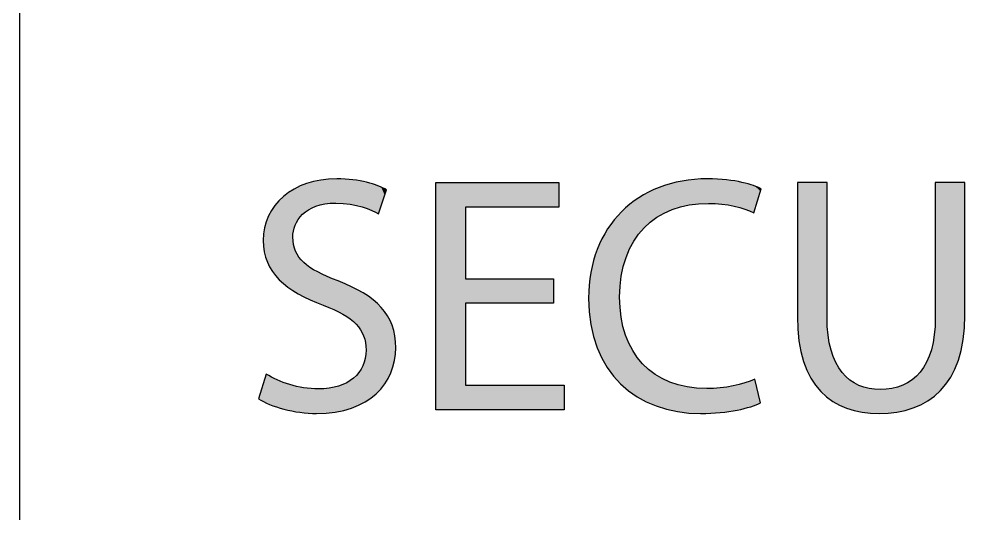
# Model space of a CAD drawing. Extents: x 0 to 360, y -268 to 0.
# Drawn here: x 291.04 to 299.65, y -204.54 to -200.15 of the extents above; entities that cross this region are included whole.
import ezdxf

# ---------------------------------------------------------------- set-up
doc = ezdxf.new("R2010")
doc.units = 0
doc.layers.add('LAYER_1', color=7, linetype='CONTINUOUS')

# ---------------------------------------------------------------- blocks, each defined once
blk = doc.blocks.new('*U225')
at = {"layer": 'LAYER_1', "color": 250}
for points in [[(293.5155, -201.9294), (293.4916, -201.6518), (293.5155, -201.6413)], [(293.5158, -201.9289), (293.5155, -201.6413), (293.5158, -201.6412)], [(293.5216, -201.922), (293.5158, -201.6412), (293.5216, -201.6386)], [(293.5305, -201.9113), (293.5216, -201.6386), (293.5305, -201.6347)], [(293.5549, -201.8823), (293.5305, -201.6347), (293.5549, -201.6239)], [(293.564, -201.8752), (293.5549, -201.6239), (293.564, -201.6199)], [(293.5643, -201.8751), (293.564, -201.6199), (293.5643, -201.6198)], [(293.5902, -201.8551), (293.5643, -201.6198), (293.5902, -201.6084)], [(293.6071, -201.8421), (293.5902, -201.6084), (293.6071, -201.6043)], [(293.62, -201.8359), (293.6071, -201.6043), (293.62, -201.6012)], [(293.6204, -201.8357), (293.62, -201.6012), (293.6204, -201.6011)], [(293.673, -201.8106), (293.6204, -201.6011), (293.673, -201.5884)], [(293.6782, -201.8092), (293.673, -201.5884), (293.6782, -201.5871)], [(293.6893, -201.8064), (293.6782, -201.5871), (293.6893, -201.5844)], [(293.6961, -201.8047), (293.6893, -201.5844), (293.6961, -201.5828)], [(293.7172, -201.7993), (293.6961, -201.5828), (293.7172, -201.5777)], [(293.7381, -201.7939), (293.7172, -201.5777), (293.7381, -201.5761)], [(293.7534, -201.79), (293.7381, -201.5761), (293.7534, -201.5749)], [(293.7908, -201.7872), (293.7534, -201.5749), (293.7908, -201.5721)], [(293.8453, -201.783), (293.7908, -201.5721), (293.8453, -201.568)], [(293.8491, -201.7827), (293.8453, -201.568), (293.8491, -201.5677)], [(293.858, -201.7834), (293.8491, -201.5677), (293.858, -201.567)], [(293.8491, -201.7827), (293.8491, -201.5677), (293.858, -201.7834)], [(293.858, -201.7834), (293.858, -201.567), (293.8697, -201.7842)], [(293.8697, -201.7842), (293.8697, -201.5677), (293.8746, -201.7846)], [(293.8746, -201.7846), (293.8746, -201.568), (293.9127, -201.7874)], [(293.9127, -201.7874), (293.9127, -201.5702), (293.9469, -201.79)], [(293.9469, -201.79), (293.9469, -201.5721), (293.9767, -201.7922)], [(293.9767, -201.7922), (293.9767, -201.5738), (293.9784, -201.7926)], [(293.9784, -201.7926), (293.9784, -201.5739), (293.9894, -201.795)], [(293.9894, -201.795), (293.9894, -201.5746), (293.9899, -201.7952)], [(293.9899, -201.7952), (293.9899, -201.5746), (294.0012, -201.7977)], [(294.0012, -201.7977), (294.0012, -201.5752), (294.0073, -201.799)], [(294.0073, -201.799), (294.0073, -201.5763), (294.0306, -201.8042)], [(294.0306, -201.8042), (294.0306, -201.5805), (294.0551, -201.8097)], [(294.0551, -201.8097), (294.0551, -201.5849), (294.0701, -201.813)], [(294.0701, -201.813), (294.0701, -201.5876), (294.0842, -201.8161)], [(294.0842, -201.8161), (294.0842, -201.5901), (294.09, -201.8182)], [(294.09, -201.8182), (294.09, -201.5911), (294.094, -201.8197)], [(294.094, -201.8197), (294.094, -201.5918), (294.0974, -201.8209)], [(294.0974, -201.8209), (294.0974, -201.5925), (294.1105, -201.8257)], [(294.1105, -201.8257), (294.1105, -201.5948), (294.1113, -201.826)], [(294.1113, -201.826), (294.1113, -201.5949), (294.1133, -201.8268)], [(294.1133, -201.8268), (294.1133, -201.5953), (294.1185, -201.8287)], [(294.1185, -201.8287), (294.1185, -201.5962), (294.1238, -201.8306)], [(294.1238, -201.8306), (294.1238, -201.5972), (294.1692, -201.8472)], [(294.1692, -201.8472), (294.1692, -201.6114), (294.1821, -201.8539)], [(294.1821, -201.8539), (294.1821, -201.6154), (294.2091, -201.8679)], [(294.2091, -201.8679), (294.2091, -201.6238), (294.2245, -201.8759)], [(294.2245, -201.8759), (294.2245, -201.6286), (294.2294, -201.8785)], [(293.3838, -202.4954), (293.3474, -201.7615), (293.3838, -201.7232)], [(293.3876, -202.4987), (293.3838, -201.7232), (293.3876, -201.7205)], [(293.3838, -202.4954), (293.3838, -201.7232), (293.3876, -202.4987)], [(293.4241, -202.5304), (293.3876, -201.7205), (293.4241, -201.6952)], [(293.3876, -202.4987), (293.3876, -201.7205), (293.4241, -202.5304)], [(293.4401, -202.5408), (293.4241, -201.6952), (293.4401, -201.6842)], [(293.4241, -202.5304), (293.4241, -201.6952), (293.4401, -202.5408)], [(293.468, -202.559), (293.4401, -201.6842), (293.468, -201.6648)], [(293.4401, -202.5408), (293.4401, -201.6842), (293.468, -202.559)], [(293.4731, -202.0326), (293.468, -201.6648), (293.4731, -201.6613)], [(293.4739, -202.03), (293.4731, -201.6613), (293.4739, -201.6608)], [(293.4785, -202.0142), (293.4739, -201.6608), (293.4785, -201.6575)], [(293.4887, -201.9798), (293.4785, -201.6575), (293.4887, -201.6531)], [(293.4916, -201.9744), (293.4887, -201.6531), (293.4916, -201.6518)], [(293.3075, -202.4156), (293.2861, -201.839), (293.3075, -201.8036)], [(293.3278, -202.4402), (293.3075, -201.8036), (293.3278, -201.7822)], [(293.3075, -202.4156), (293.3075, -201.8036), (293.3278, -202.4402)], [(293.3474, -202.4639), (293.3278, -201.7822), (293.3474, -201.7615)], [(293.3278, -202.4402), (293.3278, -201.7822), (293.3474, -202.4639)], [(293.3474, -202.4639), (293.3474, -201.7615), (293.3838, -202.4954)], [(293.2511, -202.3256), (293.2412, -201.9266), (293.2511, -201.8969)], [(293.261, -202.3437), (293.2511, -201.8969), (293.261, -201.8806)], [(293.2511, -202.3256), (293.2511, -201.8969), (293.261, -202.3437)], [(293.2861, -202.3898), (293.261, -201.8806), (293.2861, -201.839)], [(293.261, -202.3437), (293.261, -201.8806), (293.2861, -202.3898)], [(293.2861, -202.3898), (293.2861, -201.839), (293.3075, -202.4156)], [(293.231, -202.2739), (293.2161, -202.0015), (293.231, -201.957)], [(293.2412, -202.3074), (293.231, -201.957), (293.2412, -201.9266)], [(293.231, -202.2739), (293.231, -201.957), (293.2412, -202.3074)], [(293.2412, -202.3074), (293.2412, -201.9266), (293.2511, -202.3256)], [(293.2136, -202.2162), (293.2042, -202.1155), (293.2136, -202.026)], [(293.2161, -202.2247), (293.2136, -202.026), (293.2161, -202.0015)], [(293.2136, -202.2162), (293.2136, -202.026), (293.2161, -202.2247)], [(293.2161, -202.2247), (293.2161, -202.0015), (293.231, -202.2739)], [(293.468, -202.559), (293.468, -202.0852), (293.4731, -202.5623)], [(293.4731, -202.5623), (293.4731, -202.143), (293.4739, -202.5628)], [(293.4739, -202.5628), (293.4739, -202.1519), (293.4785, -202.5659)], [(293.4785, -202.5659), (293.4785, -202.1675), (293.4887, -202.5725)], [(293.4887, -202.5725), (293.4887, -202.2014), (293.4916, -202.5744)], [(293.4916, -202.5744), (293.4916, -202.2108), (293.5155, -202.59)], [(293.5155, -202.59), (293.5155, -202.2526), (293.5158, -202.5901)], [(293.5158, -202.5901), (293.5158, -202.2531), (293.5216, -202.5931)], [(293.5216, -202.5931), (293.5216, -202.2633), (293.5305, -202.5976)], [(293.5305, -202.5976), (293.5305, -202.2732), (293.5549, -202.61)], [(293.5549, -202.61), (293.5549, -202.3003), (293.564, -202.6146)], [(293.564, -202.6146), (293.564, -202.3104), (293.5643, -202.6147)], [(293.5643, -202.6147), (293.5643, -202.3106), (293.5902, -202.6279)], [(293.5902, -202.6279), (293.5902, -202.3309), (293.6071, -202.6365)], [(293.6071, -202.6365), (293.6071, -202.3441), (293.62, -202.643)], [(293.62, -202.643), (293.62, -202.3542), (293.6204, -202.6432)], [(293.6204, -202.6432), (293.6204, -202.3544), (293.673, -202.6645)], [(293.673, -202.6645), (293.673, -202.3856), (293.6782, -202.6666)], [(293.6782, -202.6666), (293.6782, -202.3887), (293.6893, -202.6711)], [(293.6893, -202.6711), (293.6893, -202.3952), (293.6961, -202.6738)], [(293.6961, -202.6738), (293.6961, -202.3983), (293.7172, -202.6823)], [(293.7172, -202.6823), (293.7172, -202.4076), (293.7381, -202.6908)], [(293.7381, -202.6908), (293.7381, -202.4169), (293.7534, -202.6977)], [(293.7534, -202.6977), (293.7534, -202.4236), (293.7908, -202.7147)], [(293.7908, -202.7147), (293.7908, -202.4402), (293.8453, -202.7395)], [(293.8453, -202.7395), (293.8453, -202.4643), (293.8491, -202.7411)], [(293.8491, -202.7411), (293.8491, -202.466), (293.858, -202.7452)], [(293.858, -202.7452), (293.858, -202.47), (293.8697, -202.7505)], [(293.8697, -202.7505), (293.8697, -202.4752), (293.8746, -202.7527)], [(293.8746, -202.7527), (293.8746, -202.4772), (293.9127, -202.77)], [(293.9127, -202.77), (293.9127, -202.4935), (293.9469, -202.7923)], [(293.9469, -202.7923), (293.9469, -202.5081), (293.9767, -202.8117)], [(293.9767, -202.8117), (293.9767, -202.5208), (293.9784, -202.8128)], [(293.9784, -202.8128), (293.9784, -202.5216), (293.9894, -202.8225)], [(293.9894, -202.8225), (293.9894, -202.5263), (293.9899, -202.8229)], [(293.9899, -202.8229), (293.9899, -202.5265), (294.0012, -202.8329)], [(294.0012, -202.8329), (294.0012, -202.5325), (294.0073, -202.8382)], [(294.0073, -202.8382), (294.0073, -202.5358), (294.0306, -202.8588)], [(294.0306, -202.8588), (294.0306, -202.5482), (294.0551, -202.8898)], [(294.0551, -202.8898), (294.0551, -202.5613), (294.0701, -202.9087)], [(294.0701, -202.9087), (294.0701, -202.5692), (294.0842, -202.9369)], [(294.0842, -202.9369), (294.0842, -202.5768), (294.09, -202.9484)], [(294.09, -202.9484), (294.09, -202.5799), (294.094, -202.9565)], [(294.094, -202.9565), (294.094, -202.582), (294.0974, -202.9633)], [(294.0974, -202.9633), (294.0974, -202.5844), (294.1105, -203.0128)], [(294.1105, -203.0128), (294.1105, -202.5934), (294.1113, -203.0156)], [(294.1113, -203.0156), (294.1113, -202.5939), (294.1133, -203.0234)], [(294.1133, -203.0234), (294.1133, -202.5954), (294.1185, -203.0898)], [(294.1185, -203.5448), (294.1133, -203.1422), (294.1185, -203.0898)], [(294.1105, -203.5506), (294.0974, -203.2065), (294.1105, -203.1654)], [(294.1113, -203.5501), (294.1105, -203.1654), (294.1113, -203.1631)], [(294.1133, -203.5486), (294.1113, -203.1631), (294.1133, -203.1422)], [(294.0701, -203.5691), (294.0551, -203.2886), (294.0701, -203.2634)], [(294.0842, -203.5626), (294.0701, -203.2634), (294.0842, -203.2395)], [(294.09, -203.56), (294.0842, -203.2395), (294.09, -203.2297)], [(294.094, -203.5582), (294.09, -203.2297), (294.094, -203.2171)], [(294.0974, -203.5566), (294.094, -203.2171), (294.0974, -203.2065)], [(293.2136, -203.5482), (293.2042, -203.3881), (293.2136, -203.3582)], [(293.2161, -203.5495), (293.2136, -203.3582), (293.2161, -203.35)], [(293.2136, -203.5482), (293.2136, -203.3582), (293.2161, -203.5495)], [(293.231, -203.5572), (293.2161, -203.35), (293.231, -203.3027)], [(293.2161, -203.5495), (293.2161, -203.35), (293.231, -203.5572)], [(293.231, -203.5572), (293.231, -203.3027), (293.2412, -203.5624)], [(293.2412, -203.5624), (293.2412, -203.3082), (293.2511, -203.5675)], [(293.2511, -203.5675), (293.2511, -203.3135), (293.261, -203.5726)], [(293.261, -203.5726), (293.261, -203.3189), (293.2861, -203.5809)], [(293.2861, -203.5809), (293.2861, -203.3324), (293.3075, -203.5879)], [(293.3075, -203.5879), (293.3075, -203.344), (293.3278, -203.5947)], [(293.3278, -203.5947), (293.3278, -203.355), (293.3474, -203.6011)], [(293.3474, -203.6011), (293.3474, -203.3623), (293.3838, -203.6132)], [(293.9767, -203.609), (293.9469, -203.3795), (293.9767, -203.3594)], [(293.9784, -203.6086), (293.9767, -203.3594), (293.9784, -203.3583)], [(293.9894, -203.6059), (293.9784, -203.3583), (293.9894, -203.3509)], [(293.9899, -203.6056), (293.9894, -203.3509), (293.9899, -203.3506)], [(294.0012, -203.6005), (293.9899, -203.3506), (294.0012, -203.3429)], [(294.0073, -203.5977), (294.0012, -203.3429), (294.0073, -203.3388)], [(294.0306, -203.5871), (294.0073, -203.3388), (294.0306, -203.3143)], [(294.0551, -203.5759), (294.0306, -203.3143), (294.0551, -203.2886)], [(293.2042, -203.5434), (293.1621, -203.5218), (293.2042, -203.3881)], [(293.2042, -203.5434), (293.2042, -203.3881), (293.2136, -203.5482)], [(293.3838, -203.6132), (293.3838, -203.3759), (293.3876, -203.6144)], [(293.3876, -203.6144), (293.3876, -203.3774), (293.4241, -203.6217)], [(293.4241, -203.6217), (293.4241, -203.391), (293.4401, -203.6249)], [(293.4401, -203.6249), (293.4401, -203.397), (293.468, -203.6305)], [(293.468, -203.6305), (293.468, -203.4033), (293.4731, -203.6315)], [(293.4731, -203.6315), (293.4731, -203.4044), (293.4739, -203.6316)], [(293.4739, -203.6316), (293.4739, -203.4046), (293.4785, -203.6325)], [(293.4785, -203.6325), (293.4785, -203.4056), (293.4887, -203.6346)], [(293.4887, -203.6346), (293.4887, -203.4079), (293.4916, -203.6351)], [(293.4916, -203.6351), (293.4916, -203.4086), (293.5155, -203.6399)], [(293.5155, -203.6399), (293.5155, -203.4139), (293.5158, -203.64)], [(293.5158, -203.64), (293.5158, -203.414), (293.5216, -203.6411)], [(293.5216, -203.6411), (293.5216, -203.4153), (293.5305, -203.6429)], [(293.5305, -203.6429), (293.5305, -203.4173), (293.5549, -203.6446)], [(293.5549, -203.6446), (293.5549, -203.4228), (293.564, -203.6453)], [(293.564, -203.6453), (293.564, -203.4248), (293.5643, -203.6453)], [(293.5643, -203.6453), (293.5643, -203.4249), (293.5902, -203.6471)], [(293.5902, -203.6471), (293.5902, -203.4268), (293.6071, -203.6483)], [(293.6071, -203.6483), (293.6071, -203.4281), (293.62, -203.6492)], [(293.62, -203.6492), (293.62, -203.4291), (293.6204, -203.6493)], [(293.6204, -203.6493), (293.6204, -203.4292), (293.673, -203.653)], [(293.673, -203.653), (293.673, -203.4332), (293.6782, -203.6534)], [(293.7172, -203.6505), (293.6961, -203.435), (293.7172, -203.4335)], [(293.7381, -203.649), (293.7172, -203.4335), (293.7381, -203.4321)], [(293.7534, -203.6478), (293.7381, -203.4321), (293.7534, -203.431)], [(293.7908, -203.6451), (293.7534, -203.431), (293.7908, -203.4285)], [(293.8453, -203.641), (293.7908, -203.4285), (293.8453, -203.4163)], [(293.8491, -203.6401), (293.8453, -203.4163), (293.8491, -203.4154)], [(293.858, -203.6379), (293.8491, -203.4154), (293.858, -203.4134)], [(293.8697, -203.6351), (293.858, -203.4134), (293.8697, -203.4108)], [(293.8746, -203.6339), (293.8697, -203.4108), (293.8746, -203.4097)], [(293.9127, -203.6246), (293.8746, -203.4097), (293.9127, -203.3938)], [(293.9469, -203.6162), (293.9127, -203.3938), (293.9469, -203.3795)]]:
    blk.add_solid(points, dxfattribs=at)
at = {"layer": 'LAYER_1', "color": 250, "extrusion": (0, 0, -1)}
for points in [[(-293.5155, -201.9294), (-293.5155, -201.6413), (-293.5158, -201.9289)], [(-293.5158, -201.9289), (-293.5158, -201.6412), (-293.5216, -201.922)], [(-293.5216, -201.922), (-293.5216, -201.6386), (-293.5305, -201.9113)], [(-293.5305, -201.9113), (-293.5305, -201.6347), (-293.5549, -201.8823)], [(-293.5549, -201.8823), (-293.5549, -201.6239), (-293.564, -201.8752)], [(-293.564, -201.8752), (-293.564, -201.6199), (-293.5643, -201.8751)], [(-293.5643, -201.8751), (-293.5643, -201.6198), (-293.5902, -201.8551)], [(-293.5902, -201.8551), (-293.5902, -201.6084), (-293.6071, -201.8421)], [(-293.6071, -201.8421), (-293.6071, -201.6043), (-293.62, -201.8359)], [(-293.62, -201.8359), (-293.62, -201.6012), (-293.6204, -201.8357)], [(-293.6204, -201.8357), (-293.6204, -201.6011), (-293.673, -201.8106)], [(-293.673, -201.8106), (-293.673, -201.5884), (-293.6782, -201.8092)], [(-293.6782, -201.8092), (-293.6782, -201.5871), (-293.6893, -201.8064)], [(-293.6893, -201.8064), (-293.6893, -201.5844), (-293.6961, -201.8047)], [(-293.6961, -201.8047), (-293.6961, -201.5828), (-293.7172, -201.7993)], [(-293.7172, -201.7993), (-293.7172, -201.5777), (-293.7381, -201.7939)], [(-293.7381, -201.7939), (-293.7381, -201.5761), (-293.7534, -201.79)], [(-293.7534, -201.79), (-293.7534, -201.5749), (-293.7908, -201.7872)], [(-293.7908, -201.7872), (-293.7908, -201.5721), (-293.8453, -201.783)], [(-293.8453, -201.783), (-293.8453, -201.568), (-293.8491, -201.7827)], [(-293.8697, -201.7842), (-293.858, -201.567), (-293.8697, -201.5677)], [(-293.8746, -201.7846), (-293.8697, -201.5677), (-293.8746, -201.568)], [(-293.9127, -201.7874), (-293.8746, -201.568), (-293.9127, -201.5702)], [(-293.9469, -201.79), (-293.9127, -201.5702), (-293.9469, -201.5721)], [(-293.9767, -201.7922), (-293.9469, -201.5721), (-293.9767, -201.5738)], [(-293.9784, -201.7926), (-293.9767, -201.5738), (-293.9784, -201.5739)], [(-293.9894, -201.795), (-293.9784, -201.5739), (-293.9894, -201.5746)], [(-293.9899, -201.7952), (-293.9894, -201.5746), (-293.9899, -201.5746)], [(-294.0012, -201.7977), (-293.9899, -201.5746), (-294.0012, -201.5752)], [(-294.0073, -201.799), (-294.0012, -201.5752), (-294.0073, -201.5763)], [(-294.0306, -201.8042), (-294.0073, -201.5763), (-294.0306, -201.5805)], [(-294.0551, -201.8097), (-294.0306, -201.5805), (-294.0551, -201.5849)], [(-294.0701, -201.813), (-294.0551, -201.5849), (-294.0701, -201.5876)], [(-294.0842, -201.8161), (-294.0701, -201.5876), (-294.0842, -201.5901)], [(-294.09, -201.8182), (-294.0842, -201.5901), (-294.09, -201.5911)], [(-294.094, -201.8197), (-294.09, -201.5911), (-294.094, -201.5918)], [(-294.0974, -201.8209), (-294.094, -201.5918), (-294.0974, -201.5925)], [(-294.1105, -201.8257), (-294.0974, -201.5925), (-294.1105, -201.5948)], [(-294.1113, -201.826), (-294.1105, -201.5948), (-294.1113, -201.5949)], [(-294.1133, -201.8268), (-294.1113, -201.5949), (-294.1133, -201.5953)], [(-294.1185, -201.8287), (-294.1133, -201.5953), (-294.1185, -201.5962)], [(-294.1238, -201.8306), (-294.1185, -201.5962), (-294.1238, -201.5972)], [(-294.1692, -201.8472), (-294.1238, -201.5972), (-294.1692, -201.6114)], [(-294.1821, -201.8539), (-294.1692, -201.6114), (-294.1821, -201.6154)], [(-294.2091, -201.8679), (-294.1821, -201.6154), (-294.2091, -201.6238)], [(-294.2245, -201.8759), (-294.2091, -201.6238), (-294.2245, -201.6286)], [(-294.2294, -201.8785), (-294.2245, -201.6286), (-294.2294, -201.631)], [(-294.2294, -201.8785), (-294.2294, -201.631), (-294.2542, -201.8055)], [(-294.2542, -201.8055), (-294.2294, -201.631), (-294.2542, -201.6428)], [(-294.2542, -201.8055), (-294.2542, -201.6428), (-294.2853, -201.714)], [(-294.2853, -201.714), (-294.2542, -201.6428), (-294.2853, -201.6577)], [(-293.468, -202.0852), (-293.468, -201.6648), (-293.4731, -202.0326)], [(-293.4731, -202.0326), (-293.4731, -201.6613), (-293.4739, -202.03)], [(-293.4739, -202.03), (-293.4739, -201.6608), (-293.4785, -202.0142)], [(-293.4785, -202.0142), (-293.4785, -201.6575), (-293.4887, -201.9798)], [(-293.4887, -201.9798), (-293.4887, -201.6531), (-293.4916, -201.9744)], [(-293.4916, -201.9744), (-293.4916, -201.6518), (-293.5155, -201.9294)], [(-294.2853, -201.714), (-294.2853, -201.6577), (-294.3018, -201.6656)], [(-293.4731, -202.5623), (-293.468, -202.0852), (-293.4731, -202.143)], [(-293.4739, -202.5628), (-293.4731, -202.143), (-293.4739, -202.1519)], [(-293.4785, -202.5659), (-293.4739, -202.1519), (-293.4785, -202.1675)], [(-293.4887, -202.5725), (-293.4785, -202.1675), (-293.4887, -202.2014)], [(-293.4916, -202.5744), (-293.4887, -202.2014), (-293.4916, -202.2108)], [(-293.5155, -202.59), (-293.4916, -202.2108), (-293.5155, -202.2526)], [(-293.5158, -202.5901), (-293.5155, -202.2526), (-293.5158, -202.2531)], [(-293.5216, -202.5931), (-293.5158, -202.2531), (-293.5216, -202.2633)], [(-293.5305, -202.5976), (-293.5216, -202.2633), (-293.5305, -202.2732)], [(-293.5549, -202.61), (-293.5305, -202.2732), (-293.5549, -202.3003)], [(-293.564, -202.6146), (-293.5549, -202.3003), (-293.564, -202.3104)], [(-293.5643, -202.6147), (-293.564, -202.3104), (-293.5643, -202.3106)], [(-293.5902, -202.6279), (-293.5643, -202.3106), (-293.5902, -202.3309)], [(-293.6071, -202.6365), (-293.5902, -202.3309), (-293.6071, -202.3441)], [(-293.62, -202.643), (-293.6071, -202.3441), (-293.62, -202.3542)], [(-293.6204, -202.6432), (-293.62, -202.3542), (-293.6204, -202.3544)], [(-293.673, -202.6645), (-293.6204, -202.3544), (-293.673, -202.3856)], [(-293.6782, -202.6666), (-293.673, -202.3856), (-293.6782, -202.3887)], [(-293.6893, -202.6711), (-293.6782, -202.3887), (-293.6893, -202.3952)], [(-293.6961, -202.6738), (-293.6893, -202.3952), (-293.6961, -202.3983)], [(-293.7172, -202.6823), (-293.6961, -202.3983), (-293.7172, -202.4076)], [(-293.7381, -202.6908), (-293.7172, -202.4076), (-293.7381, -202.4169)], [(-293.7534, -202.6977), (-293.7381, -202.4169), (-293.7534, -202.4236)], [(-293.7908, -202.7147), (-293.7534, -202.4236), (-293.7908, -202.4402)], [(-293.8453, -202.7395), (-293.7908, -202.4402), (-293.8453, -202.4643)], [(-293.8491, -202.7411), (-293.8453, -202.4643), (-293.8491, -202.466)], [(-293.858, -202.7452), (-293.8491, -202.466), (-293.858, -202.47)], [(-293.8697, -202.7505), (-293.858, -202.47), (-293.8697, -202.4752)], [(-293.8746, -202.7527), (-293.8697, -202.4752), (-293.8746, -202.4772)], [(-293.9127, -202.77), (-293.8746, -202.4772), (-293.9127, -202.4935)], [(-293.9469, -202.7923), (-293.9127, -202.4935), (-293.9469, -202.5081)], [(-293.9767, -202.8117), (-293.9469, -202.5081), (-293.9767, -202.5208)], [(-293.9784, -202.8128), (-293.9767, -202.5208), (-293.9784, -202.5216)], [(-293.9894, -202.8225), (-293.9784, -202.5216), (-293.9894, -202.5263)], [(-293.9899, -202.8229), (-293.9894, -202.5263), (-293.9899, -202.5265)], [(-294.0012, -202.8329), (-293.9899, -202.5265), (-294.0012, -202.5325)], [(-294.0073, -202.8382), (-294.0012, -202.5325), (-294.0073, -202.5358)], [(-294.0306, -202.8588), (-294.0073, -202.5358), (-294.0306, -202.5482)], [(-294.0551, -202.8898), (-294.0306, -202.5482), (-294.0551, -202.5613)], [(-294.0701, -202.9087), (-294.0551, -202.5613), (-294.0701, -202.5692)], [(-294.0842, -202.9369), (-294.0701, -202.5692), (-294.0842, -202.5768)], [(-294.09, -202.9484), (-294.0842, -202.5768), (-294.09, -202.5799)], [(-294.094, -202.9565), (-294.09, -202.5799), (-294.094, -202.582)], [(-294.0974, -202.9633), (-294.094, -202.582), (-294.0974, -202.5844)], [(-294.1105, -203.0128), (-294.0974, -202.5844), (-294.1105, -202.5934)], [(-294.1113, -203.0156), (-294.1105, -202.5934), (-294.1113, -202.5939)], [(-294.1133, -203.0234), (-294.1113, -202.5939), (-294.1133, -202.5954)], [(-294.1185, -203.0898), (-294.1133, -202.5954), (-294.1185, -202.5989)], [(-294.1185, -203.5448), (-294.1185, -202.5989), (-294.1238, -203.5408)], [(-294.1238, -203.5408), (-294.1185, -202.5989), (-294.1238, -202.6026)], [(-294.1238, -203.5408), (-294.1238, -202.6026), (-294.1692, -203.5074)], [(-294.1692, -203.5074), (-294.1238, -202.6026), (-294.1692, -202.634)], [(-294.1692, -203.5074), (-294.1692, -202.634), (-294.1821, -203.4979)], [(-294.1821, -203.4979), (-294.1692, -202.634), (-294.1821, -202.6429)], [(-294.1821, -203.4979), (-294.1821, -202.6429), (-294.2091, -203.478)], [(-294.2091, -203.478), (-294.1821, -202.6429), (-294.2091, -202.6681)], [(-294.2091, -203.478), (-294.2091, -202.6681), (-294.2245, -203.4604)], [(-294.2245, -203.4604), (-294.2091, -202.6681), (-294.2245, -202.6825)], [(-294.2245, -203.4604), (-294.2245, -202.6825), (-294.2294, -203.4548)], [(-294.2294, -203.4548), (-294.2245, -202.6825), (-294.2294, -202.6872)], [(-294.2294, -203.4548), (-294.2294, -202.6872), (-294.2542, -203.4264)], [(-294.2542, -203.4264), (-294.2294, -202.6872), (-294.2542, -202.7104)], [(-294.2542, -203.4264), (-294.2542, -202.7104), (-294.2853, -203.3908)], [(-294.2853, -203.3908), (-294.2542, -202.7104), (-294.2853, -202.752)], [(-294.2853, -203.3908), (-294.2853, -202.752), (-294.3018, -203.3607)], [(-294.3018, -203.3607), (-294.2853, -202.752), (-294.3018, -202.7741)], [(-294.3018, -203.3607), (-294.3018, -202.7741), (-294.3103, -203.3451)], [(-294.3103, -203.3451), (-294.3018, -202.7741), (-294.3103, -202.7855)], [(-294.3103, -203.3451), (-294.3103, -202.7855), (-294.3394, -203.2918)], [(-294.3394, -203.2918), (-294.3103, -202.7855), (-294.3394, -202.8466)], [(-294.3394, -203.2918), (-294.3394, -202.8466), (-294.3503, -203.2551)], [(-294.3503, -203.2551), (-294.3394, -202.8466), (-294.3503, -202.8696)], [(-294.3503, -203.2551), (-294.3503, -202.8696), (-294.3717, -203.1836)], [(-294.3717, -203.1836), (-294.3503, -202.8696), (-294.3717, -202.9532)], [(-294.3717, -203.1836), (-294.3717, -202.9532), (-294.3744, -203.1548)], [(-294.3744, -203.1548), (-294.3717, -202.9532), (-294.3744, -202.9637)], [(-294.3744, -203.1548), (-294.3744, -202.9637), (-294.3824, -203.0691)], [(-294.1105, -203.5506), (-294.1105, -203.1654), (-294.1113, -203.5501)], [(-294.1113, -203.5501), (-294.1113, -203.1631), (-294.1133, -203.5486)], [(-294.1133, -203.5486), (-294.1133, -203.1422), (-294.1185, -203.5448)], [(-294.0701, -203.5691), (-294.0701, -203.2634), (-294.0842, -203.5626)], [(-294.0842, -203.5626), (-294.0842, -203.2395), (-294.09, -203.56)], [(-294.09, -203.56), (-294.09, -203.2297), (-294.094, -203.5582)], [(-294.094, -203.5582), (-294.094, -203.2171), (-294.0974, -203.5566)], [(-294.0974, -203.5566), (-294.0974, -203.2065), (-294.1105, -203.5506)], [(-293.2412, -203.5624), (-293.231, -203.3027), (-293.2412, -203.3082)], [(-293.2511, -203.5675), (-293.2412, -203.3082), (-293.2511, -203.3135)], [(-293.261, -203.5726), (-293.2511, -203.3135), (-293.261, -203.3189)], [(-293.2861, -203.5809), (-293.261, -203.3189), (-293.2861, -203.3324)], [(-293.3075, -203.5879), (-293.2861, -203.3324), (-293.3075, -203.344)], [(-293.3278, -203.5947), (-293.3075, -203.344), (-293.3278, -203.355)], [(-293.3474, -203.6011), (-293.3278, -203.355), (-293.3474, -203.3623)], [(-293.3838, -203.6132), (-293.3474, -203.3623), (-293.3838, -203.3759)], [(-293.9767, -203.609), (-293.9767, -203.3594), (-293.9784, -203.6086)], [(-293.9784, -203.6086), (-293.9784, -203.3583), (-293.9894, -203.6059)], [(-293.9894, -203.6059), (-293.9894, -203.3509), (-293.9899, -203.6056)], [(-293.9899, -203.6056), (-293.9899, -203.3506), (-294.0012, -203.6005)], [(-294.0012, -203.6005), (-294.0012, -203.3429), (-294.0073, -203.5977)], [(-294.0073, -203.5977), (-294.0073, -203.3388), (-294.0306, -203.5871)], [(-294.0306, -203.5871), (-294.0306, -203.3143), (-294.0551, -203.5759)], [(-294.0551, -203.5759), (-294.0551, -203.2886), (-294.0701, -203.5691)], [(-293.3876, -203.6144), (-293.3838, -203.3759), (-293.3876, -203.3774)], [(-293.4241, -203.6217), (-293.3876, -203.3774), (-293.4241, -203.391)], [(-293.4401, -203.6249), (-293.4241, -203.391), (-293.4401, -203.397)], [(-293.468, -203.6305), (-293.4401, -203.397), (-293.468, -203.4033)], [(-293.4731, -203.6315), (-293.468, -203.4033), (-293.4731, -203.4044)], [(-293.4739, -203.6316), (-293.4731, -203.4044), (-293.4739, -203.4046)], [(-293.4785, -203.6325), (-293.4739, -203.4046), (-293.4785, -203.4056)], [(-293.4887, -203.6346), (-293.4785, -203.4056), (-293.4887, -203.4079)], [(-293.4916, -203.6351), (-293.4887, -203.4079), (-293.4916, -203.4086)], [(-293.5155, -203.6399), (-293.4916, -203.4086), (-293.5155, -203.4139)], [(-293.5158, -203.64), (-293.5155, -203.4139), (-293.5158, -203.414)], [(-293.5216, -203.6411), (-293.5158, -203.414), (-293.5216, -203.4153)], [(-293.5305, -203.6429), (-293.5216, -203.4153), (-293.5305, -203.4173)], [(-293.5549, -203.6446), (-293.5305, -203.4173), (-293.5549, -203.4228)], [(-293.564, -203.6453), (-293.5549, -203.4228), (-293.564, -203.4248)], [(-293.5643, -203.6453), (-293.564, -203.4248), (-293.5643, -203.4249)], [(-293.5902, -203.6471), (-293.5643, -203.4249), (-293.5902, -203.4268)], [(-293.6071, -203.6483), (-293.5902, -203.4268), (-293.6071, -203.4281)], [(-293.62, -203.6492), (-293.6071, -203.4281), (-293.62, -203.4291)], [(-293.6204, -203.6493), (-293.62, -203.4291), (-293.6204, -203.4292)], [(-293.673, -203.653), (-293.6204, -203.4292), (-293.673, -203.4332)], [(-293.6782, -203.6534), (-293.673, -203.4332), (-293.6782, -203.4336)], [(-293.6782, -203.6534), (-293.6782, -203.4336), (-293.6893, -203.6526)], [(-293.6893, -203.6526), (-293.6782, -203.4336), (-293.6893, -203.4344)], [(-293.6893, -203.6526), (-293.6893, -203.4344), (-293.6961, -203.6521)], [(-293.6961, -203.6521), (-293.6893, -203.4344), (-293.6961, -203.435)], [(-293.6961, -203.6521), (-293.6961, -203.435), (-293.7172, -203.6505)], [(-293.7172, -203.6505), (-293.7172, -203.4335), (-293.7381, -203.649)], [(-293.7381, -203.649), (-293.7381, -203.4321), (-293.7534, -203.6478)], [(-293.7534, -203.6478), (-293.7534, -203.431), (-293.7908, -203.6451)], [(-293.7908, -203.6451), (-293.7908, -203.4285), (-293.8453, -203.641)], [(-293.8453, -203.641), (-293.8453, -203.4163), (-293.8491, -203.6401)], [(-293.8491, -203.6401), (-293.8491, -203.4154), (-293.858, -203.6379)], [(-293.858, -203.6379), (-293.858, -203.4134), (-293.8697, -203.6351)], [(-293.8697, -203.6351), (-293.8697, -203.4108), (-293.8746, -203.6339)], [(-293.8746, -203.6339), (-293.8746, -203.4097), (-293.9127, -203.6246)], [(-293.9127, -203.6246), (-293.9127, -203.3938), (-293.9469, -203.6162)], [(-293.9469, -203.6162), (-293.9469, -203.3795), (-293.9767, -203.609)]]:
    blk.add_solid(points, dxfattribs=at)
blk = doc.blocks.new('*U226')
at = {"layer": 'LAYER_1', "color": 250, "extrusion": (0, 0, -1)}
for points in [[(-294.7393, -203.6203), (-294.7393, -201.5994), (-295.0032, -203.6203)], [(-295.0032, -203.6203), (-294.7393, -201.5994), (-295.0032, -201.5994)], [(-295.7859, -201.8185), (-295.7859, -201.5994), (-295.8341, -201.8185)], [(-295.8341, -201.8185), (-295.7859, -201.5994), (-295.8341, -201.5994)], [(-295.7859, -203.6203), (-295.7859, -203.4019), (-295.8341, -203.6203)], [(-295.8341, -203.6203), (-295.7859, -203.4019), (-295.8341, -203.4019)], [(-295.8341, -203.6203), (-295.8341, -203.4019), (-295.8789, -203.6203)], [(-295.8789, -203.6203), (-295.8341, -203.4019), (-295.8789, -203.4019)]]:
    blk.add_solid(points, dxfattribs=at)
at = {"layer": 'LAYER_1', "color": 250}
for points in [[(295.0032, -201.8185), (295.0032, -201.5994), (295.7859, -201.8185)], [(295.7859, -201.8185), (295.0032, -201.5994), (295.7859, -201.5994)], [(295.0032, -202.6729), (295.0032, -202.4572), (295.7859, -202.6729)], [(295.7859, -202.6729), (295.0032, -202.4572), (295.7859, -202.4572)], [(295.0032, -203.6203), (295.0032, -203.4019), (295.7859, -203.6203)], [(295.7859, -203.6203), (295.0032, -203.4019), (295.7859, -203.4019)]]:
    blk.add_solid(points, dxfattribs=at)
blk = doc.blocks.new('*U227')
at = {"layer": 'LAYER_1', "color": 250}
for points in [[(296.7242, -201.8994), (296.7046, -201.6521), (296.7242, -201.6434)], [(296.7902, -201.866), (296.7242, -201.6434), (296.7902, -201.6215)], [(296.8204, -201.8507), (296.7902, -201.6215), (296.8204, -201.6114)], [(296.8234, -201.8492), (296.8204, -201.6114), (296.8234, -201.6104)], [(296.8393, -201.8411), (296.8234, -201.6104), (296.8393, -201.6068)], [(296.8873, -201.8281), (296.8393, -201.6068), (296.8873, -201.5959)], [(296.9282, -201.817), (296.8873, -201.5959), (296.9282, -201.5865)], [(296.9739, -201.8046), (296.9282, -201.5865), (296.9739, -201.5805)], [(296.9886, -201.8006), (296.9739, -201.5805), (296.9886, -201.5785)], [(296.9926, -201.7995), (296.9886, -201.5785), (296.9926, -201.578)], [(297.0384, -201.7957), (296.9926, -201.578), (297.0384, -201.572)], [(297.0937, -201.7911), (297.0384, -201.572), (297.0937, -201.5696)], [(297.1474, -201.7867), (297.0937, -201.5696), (297.1474, -201.5673)], [(297.1536, -201.7862), (297.1474, -201.5673), (297.1536, -201.567)], [(297.1626, -201.7854), (297.1626, -201.5675), (297.2674, -201.791)], [(297.2674, -201.791), (297.2674, -201.573), (297.268, -201.791)], [(297.268, -201.791), (297.268, -201.573), (297.2829, -201.7918)], [(297.2829, -201.7918), (297.2829, -201.5738), (297.3238, -201.7984)], [(297.3238, -201.7984), (297.3238, -201.576), (297.3831, -201.808)], [(297.3831, -201.808), (297.3831, -201.5857), (297.3917, -201.8094)], [(297.3917, -201.8094), (297.3917, -201.5871), (297.4174, -201.8166)], [(297.4174, -201.8166), (297.4174, -201.5913), (297.4608, -201.8287)], [(297.4608, -201.8287), (297.4608, -201.5984), (297.487, -201.836)], [(297.487, -201.836), (297.487, -201.6057), (297.4876, -201.8363)], [(297.4876, -201.8363), (297.4876, -201.6059), (297.5389, -201.8577)], [(297.5389, -201.8577), (297.5389, -201.6204), (297.5641, -201.8683)], [(297.5641, -201.8683), (297.5641, -201.6275), (297.567, -201.8695)], [(297.627, -201.6766), (297.576, -201.6325), (297.627, -201.654)], [(296.5441, -202.0631), (296.5282, -201.7466), (296.5441, -201.7351)], [(296.5773, -202.0201), (296.5441, -201.7351), (296.5773, -201.7159)], [(296.5903, -202.0033), (296.5773, -201.7159), (296.5903, -201.7084)], [(296.6102, -201.987), (296.5903, -201.7084), (296.6102, -201.697)], [(296.631, -201.9699), (296.6102, -201.697), (296.631, -201.685)], [(296.6879, -201.9231), (296.631, -201.685), (296.6879, -201.6596)], [(296.6977, -201.915), (296.6879, -201.6596), (296.6977, -201.6552)], [(296.7046, -201.9093), (296.6977, -201.6552), (296.7046, -201.6521)], [(296.4521, -202.2192), (296.4302, -201.8235), (296.4521, -201.8038)], [(296.4639, -202.1944), (296.4521, -201.8038), (296.4639, -201.7932)], [(296.4897, -202.1403), (296.4639, -201.7932), (296.4897, -201.7745)], [(296.4983, -202.1222), (296.4897, -201.7745), (296.4983, -201.7683)], [(296.5282, -202.0835), (296.4983, -201.7683), (296.5282, -201.7466)], [(296.3736, -203.3811), (296.3249, -201.9324), (296.3736, -201.8781)], [(296.3822, -202.5082), (296.3736, -201.8781), (296.3822, -201.8686)], [(296.3869, -202.4472), (296.3822, -201.8686), (296.3869, -201.8634)], [(296.3881, -202.431), (296.3869, -201.8634), (296.3881, -201.862)], [(296.3907, -202.4208), (296.3881, -201.862), (296.3907, -201.8591)], [(296.4258, -202.2824), (296.3907, -201.8591), (296.4258, -201.8274)], [(296.4302, -202.2651), (296.4258, -201.8274), (296.4302, -201.8235)], [(296.3189, -203.3215), (296.2667, -202.0129), (296.3189, -201.9406)], [(296.3249, -203.328), (296.3189, -201.9406), (296.3249, -201.9324)], [(296.3189, -203.3215), (296.3189, -201.9406), (296.3249, -203.328)], [(296.3249, -203.328), (296.3249, -201.9324), (296.3736, -203.3811)], [(296.2628, -203.245), (296.2166, -202.1002), (296.2628, -202.0197)], [(296.2667, -203.2503), (296.2628, -202.0197), (296.2667, -202.0129)], [(296.2628, -203.245), (296.2628, -202.0197), (296.2667, -203.2503)], [(296.2667, -203.2503), (296.2667, -202.0129), (296.3189, -203.3215)], [(296.2142, -203.1608), (296.1748, -202.194), (296.2142, -202.1056)], [(296.2166, -203.165), (296.2142, -202.1056), (296.2166, -202.1002)], [(296.2142, -203.1608), (296.2142, -202.1056), (296.2166, -203.165)], [(296.2166, -203.165), (296.2166, -202.1002), (296.2628, -203.245)], [(296.1735, -203.0691), (296.1417, -202.294), (296.1735, -202.198)], [(296.1748, -203.0721), (296.1735, -202.198), (296.1748, -202.194)], [(296.1735, -203.0691), (296.1735, -202.198), (296.1748, -203.0721)], [(296.1748, -203.0721), (296.1748, -202.194), (296.2142, -203.1608)], [(296.1411, -202.9699), (296.1177, -202.3999), (296.1411, -202.2968)], [(296.1417, -202.9718), (296.1411, -202.2968), (296.1417, -202.294)], [(296.1411, -202.9699), (296.1411, -202.2968), (296.1417, -202.9718)], [(296.1417, -202.9718), (296.1417, -202.294), (296.1735, -203.0691)], [(296.1174, -202.8633), (296.103, -202.5114), (296.1174, -202.4017)], [(296.1177, -202.8643), (296.1174, -202.4017), (296.1177, -202.3999)], [(296.1174, -202.8633), (296.1174, -202.4017), (296.1177, -202.8643)], [(296.1177, -202.8643), (296.1177, -202.3999), (296.1411, -202.9699)], [(296.103, -202.7493), (296.098, -202.6281), (296.103, -202.5124)], [(296.103, -202.7497), (296.103, -202.5124), (296.103, -202.5114)], [(296.103, -202.7497), (296.103, -202.5114), (296.1174, -202.8633)], [(296.103, -202.7493), (296.103, -202.5124), (296.103, -202.7497)], [(296.3736, -203.3811), (296.3736, -202.6192), (296.3822, -203.3903)], [(296.3822, -203.3903), (296.3822, -202.7339), (296.3869, -203.3944)], [(296.3869, -203.3944), (296.3869, -202.7969), (296.3881, -203.3955)], [(296.3881, -203.3955), (296.3881, -202.802), (296.3907, -203.3978)], [(296.3907, -203.3978), (296.3907, -202.8126), (296.4258, -203.4285)], [(296.4258, -203.4285), (296.4258, -202.956), (296.4302, -203.4323)], [(296.4302, -203.4323), (296.4302, -202.9655), (296.4521, -203.4513)], [(296.4521, -203.4513), (296.4521, -203.013), (296.4639, -203.4596)], [(296.4639, -203.4596), (296.4639, -203.0387), (296.4897, -203.4776)], [(296.4897, -203.4776), (296.4897, -203.0948), (296.4983, -203.4836)], [(296.4983, -203.4836), (296.4983, -203.1063), (296.5282, -203.5045)], [(296.5282, -203.5045), (296.5282, -203.1463), (296.5441, -203.5132)], [(296.5441, -203.5132), (296.5441, -203.1675), (296.5773, -203.5315)], [(296.5773, -203.5315), (296.5773, -203.2119), (296.5903, -203.5387)], [(296.5903, -203.5387), (296.5903, -203.2229), (296.6102, -203.5496)], [(296.6102, -203.5496), (296.6102, -203.2398), (296.631, -203.5584)], [(296.631, -203.5584), (296.631, -203.2574), (296.6879, -203.5826)], [(296.6879, -203.5826), (296.6879, -203.3056), (296.6977, -203.5868)], [(296.6977, -203.5868), (296.6977, -203.3107), (296.7046, -203.5889)], [(296.7046, -203.5889), (296.7046, -203.3143), (296.7242, -203.5951)], [(296.7242, -203.5951), (296.7242, -203.3245), (296.7902, -203.6158)], [(296.7902, -203.6158), (296.7902, -203.3588), (296.8204, -203.6223)], [(297.5389, -203.5929), (297.4876, -203.3821), (297.5389, -203.362)], [(297.5641, -203.5828), (297.5389, -203.362), (297.5641, -203.3521)], [(297.567, -203.5816), (297.5641, -203.3521), (297.567, -203.351)], [(297.576, -203.578), (297.567, -203.351), (297.576, -203.3475)], [(296.8204, -203.6223), (296.8204, -203.3745), (296.8234, -203.6229)], [(296.8234, -203.6229), (296.8234, -203.3754), (296.8393, -203.6263)], [(296.8393, -203.6263), (296.8393, -203.3798), (296.8873, -203.6366)], [(296.8873, -203.6366), (296.8873, -203.393), (296.9282, -203.6417)], [(296.9282, -203.6417), (296.9282, -203.4044), (296.9739, -203.6474)], [(296.9739, -203.6474), (296.9739, -203.417), (296.9886, -203.6492)], [(296.9886, -203.6492), (296.9886, -203.4182), (296.9926, -203.6493)], [(296.9926, -203.6493), (296.9926, -203.4186), (297.0384, -203.6512)], [(297.0384, -203.6512), (297.0384, -203.4224), (297.0937, -203.6534)], [(297.1536, -203.6506), (297.1474, -203.4315), (297.1536, -203.4312)], [(297.1626, -203.6501), (297.1536, -203.4312), (297.1626, -203.4308)], [(297.2674, -203.6452), (297.1626, -203.4308), (297.2674, -203.4256)], [(297.268, -203.6451), (297.2674, -203.4256), (297.268, -203.4255)], [(297.2829, -203.643), (297.268, -203.4255), (297.2829, -203.4233)], [(297.3238, -203.6371), (297.2829, -203.4233), (297.3238, -203.4173)], [(297.3831, -203.6285), (297.3238, -203.4173), (297.3831, -203.4086)], [(297.3917, -203.6273), (297.3831, -203.4086), (297.3917, -203.4064)], [(297.4174, -203.6236), (297.3917, -203.4064), (297.4174, -203.3999)], [(297.4608, -203.6126), (297.4174, -203.3999), (297.4608, -203.3889)], [(297.487, -203.606), (297.4608, -203.3889), (297.487, -203.3823)], [(297.4876, -203.6059), (297.487, -203.3823), (297.4876, -203.3821)]]:
    blk.add_solid(points, dxfattribs=at)
at = {"layer": 'LAYER_1', "color": 250, "extrusion": (0, 0, -1)}
for points in [[(-296.7242, -201.8994), (-296.7242, -201.6434), (-296.7902, -201.866)], [(-296.7902, -201.866), (-296.7902, -201.6215), (-296.8204, -201.8507)], [(-296.8204, -201.8507), (-296.8204, -201.6114), (-296.8234, -201.8492)], [(-296.8234, -201.8492), (-296.8234, -201.6104), (-296.8393, -201.8411)], [(-296.8393, -201.8411), (-296.8393, -201.6068), (-296.8873, -201.8281)], [(-296.8873, -201.8281), (-296.8873, -201.5959), (-296.9282, -201.817)], [(-296.9282, -201.817), (-296.9282, -201.5865), (-296.9739, -201.8046)], [(-296.9739, -201.8046), (-296.9739, -201.5805), (-296.9886, -201.8006)], [(-296.9886, -201.8006), (-296.9886, -201.5785), (-296.9926, -201.7995)], [(-296.9926, -201.7995), (-296.9926, -201.578), (-297.0384, -201.7957)], [(-297.0384, -201.7957), (-297.0384, -201.572), (-297.0937, -201.7911)], [(-297.0937, -201.7911), (-297.0937, -201.5696), (-297.1474, -201.7867)], [(-297.1474, -201.7867), (-297.1474, -201.5673), (-297.1536, -201.7862)], [(-297.1536, -201.7862), (-297.1536, -201.567), (-297.1626, -201.7854)], [(-297.1626, -201.7854), (-297.1536, -201.567), (-297.1626, -201.5675)], [(-297.2674, -201.791), (-297.1626, -201.5675), (-297.2674, -201.573)], [(-297.268, -201.791), (-297.2674, -201.573), (-297.268, -201.573)], [(-297.2829, -201.7918), (-297.268, -201.573), (-297.2829, -201.5738)], [(-297.3238, -201.7984), (-297.2829, -201.5738), (-297.3238, -201.576)], [(-297.3831, -201.808), (-297.3238, -201.576), (-297.3831, -201.5857)], [(-297.3917, -201.8094), (-297.3831, -201.5857), (-297.3917, -201.5871)], [(-297.4174, -201.8166), (-297.3917, -201.5871), (-297.4174, -201.5913)], [(-297.4608, -201.8287), (-297.4174, -201.5913), (-297.4608, -201.5984)], [(-297.487, -201.836), (-297.4608, -201.5984), (-297.487, -201.6057)], [(-297.4876, -201.8363), (-297.487, -201.6057), (-297.4876, -201.6059)], [(-297.5389, -201.8577), (-297.4876, -201.6059), (-297.5389, -201.6204)], [(-297.5641, -201.8683), (-297.5389, -201.6204), (-297.5641, -201.6275)], [(-297.567, -201.8695), (-297.5641, -201.6275), (-297.567, -201.6287)], [(-297.567, -201.8695), (-297.567, -201.6287), (-297.576, -201.8407)], [(-297.576, -201.8407), (-297.567, -201.6287), (-297.576, -201.6325)], [(-297.576, -201.8407), (-297.576, -201.6325), (-297.627, -201.6766)], [(-296.5441, -202.0631), (-296.5441, -201.7351), (-296.5773, -202.0201)], [(-296.5773, -202.0201), (-296.5773, -201.7159), (-296.5903, -202.0033)], [(-296.5903, -202.0033), (-296.5903, -201.7084), (-296.6102, -201.987)], [(-296.6102, -201.987), (-296.6102, -201.697), (-296.631, -201.9699)], [(-296.631, -201.9699), (-296.631, -201.685), (-296.6879, -201.9231)], [(-296.6879, -201.9231), (-296.6879, -201.6596), (-296.6977, -201.915)], [(-296.6977, -201.915), (-296.6977, -201.6552), (-296.7046, -201.9093)], [(-296.7046, -201.9093), (-296.7046, -201.6521), (-296.7242, -201.8994)], [(-297.627, -201.6766), (-297.627, -201.654), (-297.6332, -201.6566)], [(-296.4521, -202.2192), (-296.4521, -201.8038), (-296.4639, -202.1944)], [(-296.4639, -202.1944), (-296.4639, -201.7932), (-296.4897, -202.1403)], [(-296.4897, -202.1403), (-296.4897, -201.7745), (-296.4983, -202.1222)], [(-296.4983, -202.1222), (-296.4983, -201.7683), (-296.5282, -202.0835)], [(-296.5282, -202.0835), (-296.5282, -201.7466), (-296.5441, -202.0631)], [(-296.3736, -202.6192), (-296.3736, -201.8781), (-296.3822, -202.5082)], [(-296.3822, -202.5082), (-296.3822, -201.8686), (-296.3869, -202.4472)], [(-296.3869, -202.4472), (-296.3869, -201.8634), (-296.3881, -202.431)], [(-296.3881, -202.431), (-296.3881, -201.862), (-296.3907, -202.4208)], [(-296.3907, -202.4208), (-296.3907, -201.8591), (-296.4258, -202.2824)], [(-296.4258, -202.2824), (-296.4258, -201.8274), (-296.4302, -202.2651)], [(-296.4302, -202.2651), (-296.4302, -201.8235), (-296.4521, -202.2192)], [(-296.3822, -203.3903), (-296.3736, -202.6192), (-296.3822, -202.7339)], [(-296.3869, -203.3944), (-296.3822, -202.7339), (-296.3869, -202.7969)], [(-296.3881, -203.3955), (-296.3869, -202.7969), (-296.3881, -202.802)], [(-296.3907, -203.3978), (-296.3881, -202.802), (-296.3907, -202.8126)], [(-296.4258, -203.4285), (-296.3907, -202.8126), (-296.4258, -202.956)], [(-296.4302, -203.4323), (-296.4258, -202.956), (-296.4302, -202.9655)], [(-296.4521, -203.4513), (-296.4302, -202.9655), (-296.4521, -203.013)], [(-296.4639, -203.4596), (-296.4521, -203.013), (-296.4639, -203.0387)], [(-296.4897, -203.4776), (-296.4639, -203.0387), (-296.4897, -203.0948)], [(-296.4983, -203.4836), (-296.4897, -203.0948), (-296.4983, -203.1063)], [(-296.5282, -203.5045), (-296.4983, -203.1063), (-296.5282, -203.1463)], [(-296.5441, -203.5132), (-296.5282, -203.1463), (-296.5441, -203.1675)], [(-296.5773, -203.5315), (-296.5441, -203.1675), (-296.5773, -203.2119)], [(-296.5903, -203.5387), (-296.5773, -203.2119), (-296.5903, -203.2229)], [(-296.6102, -203.5496), (-296.5903, -203.2229), (-296.6102, -203.2398)], [(-296.631, -203.5584), (-296.6102, -203.2398), (-296.631, -203.2574)], [(-296.6879, -203.5826), (-296.631, -203.2574), (-296.6879, -203.3056)], [(-296.6977, -203.5868), (-296.6879, -203.3056), (-296.6977, -203.3107)], [(-296.7046, -203.5889), (-296.6977, -203.3107), (-296.7046, -203.3143)], [(-296.7242, -203.5951), (-296.7046, -203.3143), (-296.7242, -203.3245)], [(-296.7902, -203.6158), (-296.7242, -203.3245), (-296.7902, -203.3588)], [(-296.8204, -203.6223), (-296.7902, -203.3588), (-296.8204, -203.3745)], [(-297.5389, -203.5929), (-297.5389, -203.362), (-297.5641, -203.5828)], [(-297.5641, -203.5828), (-297.5641, -203.3521), (-297.567, -203.5816)], [(-297.567, -203.5816), (-297.567, -203.351), (-297.576, -203.578)], [(-297.576, -203.578), (-297.576, -203.3475), (-297.627, -203.5576)], [(-296.8234, -203.6229), (-296.8204, -203.3745), (-296.8234, -203.3754)], [(-296.8393, -203.6263), (-296.8234, -203.3754), (-296.8393, -203.3798)], [(-296.8873, -203.6366), (-296.8393, -203.3798), (-296.8873, -203.393)], [(-296.9282, -203.6417), (-296.8873, -203.393), (-296.9282, -203.4044)], [(-296.9739, -203.6474), (-296.9282, -203.4044), (-296.9739, -203.417)], [(-296.9886, -203.6492), (-296.9739, -203.417), (-296.9886, -203.4182)], [(-296.9926, -203.6493), (-296.9886, -203.4182), (-296.9926, -203.4186)], [(-297.0384, -203.6512), (-296.9926, -203.4186), (-297.0384, -203.4224)], [(-297.0937, -203.6534), (-297.0384, -203.4224), (-297.0937, -203.427)], [(-297.0937, -203.6534), (-297.0937, -203.427), (-297.1474, -203.6508)], [(-297.1474, -203.6508), (-297.0937, -203.427), (-297.1474, -203.4315)], [(-297.1474, -203.6508), (-297.1474, -203.4315), (-297.1536, -203.6506)], [(-297.1536, -203.6506), (-297.1536, -203.4312), (-297.1626, -203.6501)], [(-297.1626, -203.6501), (-297.1626, -203.4308), (-297.2674, -203.6452)], [(-297.2674, -203.6452), (-297.2674, -203.4256), (-297.268, -203.6451)], [(-297.268, -203.6451), (-297.268, -203.4255), (-297.2829, -203.643)], [(-297.2829, -203.643), (-297.2829, -203.4233), (-297.3238, -203.6371)], [(-297.3238, -203.6371), (-297.3238, -203.4173), (-297.3831, -203.6285)], [(-297.3831, -203.6285), (-297.3831, -203.4086), (-297.3917, -203.6273)], [(-297.3917, -203.6273), (-297.3917, -203.4064), (-297.4174, -203.6236)], [(-297.4174, -203.6236), (-297.4174, -203.3999), (-297.4608, -203.6126)], [(-297.4608, -203.6126), (-297.4608, -203.3889), (-297.487, -203.606)], [(-297.487, -203.606), (-297.487, -203.3823), (-297.4876, -203.6059)], [(-297.4876, -203.6059), (-297.4876, -203.3821), (-297.5389, -203.5929)]]:
    blk.add_solid(points, dxfattribs=at)
blk = doc.blocks.new('*U228')
at = {"layer": 'LAYER_1', "color": 250}
for points in [[(297.9536, -202.79), (297.9536, -201.5994), (297.9678, -203.0079)], [(297.9678, -203.0079), (297.9678, -201.5994), (298.0088, -203.1906)], [(298.0088, -203.1906), (298.0088, -201.5994), (298.0386, -203.2693)], [(298.0386, -203.2693), (298.0386, -201.5994), (298.0742, -203.34)], [(298.0742, -203.34), (298.0742, -201.5994), (298.1152, -203.4027)], [(298.1152, -203.4027), (298.1152, -201.5994), (298.1614, -203.4579)], [(298.1614, -203.4579), (298.1614, -201.5994), (298.2124, -203.5056)], [(298.2124, -203.5056), (298.2124, -201.5994), (298.2175, -203.5093)], [(298.2175, -203.5093), (298.2175, -202.799), (298.2266, -203.516)], [(299.18, -203.492), (299.1723, -202.9328), (299.18, -202.799)], [(299.1723, -203.4991), (299.1711, -202.954), (299.1723, -202.9328)], [(298.2266, -203.516), (298.2266, -202.9557), (298.2531, -203.5354)], [(299.1711, -203.5), (299.1449, -203.0864), (299.1711, -202.954)], [(298.2531, -203.5354), (298.2531, -203.089), (298.268, -203.5463)], [(299.1449, -203.5187), (299.1138, -203.1678), (299.1449, -203.0864)], [(298.268, -203.5463), (298.268, -203.1281), (298.2954, -203.5597)], [(298.2954, -203.5597), (298.2954, -203.1997), (298.3518, -203.5875)], [(299.1027, -203.5465), (299.0455, -203.2861), (299.1027, -203.197)], [(299.1138, -203.5411), (299.1027, -203.197), (299.1138, -203.1678)], [(299.0455, -203.5743), (298.9838, -203.3455), (299.0455, -203.2861)], [(298.3518, -203.5875), (298.3518, -203.2885), (298.3916, -203.607)], [(298.3916, -203.607), (298.3916, -203.3274), (298.4209, -203.6145)], [(298.4209, -203.6145), (298.4209, -203.3561), (298.5012, -203.6349)], [(298.9744, -203.6068), (298.8905, -203.4026), (298.9744, -203.3545)], [(298.9838, -203.6044), (298.9744, -203.3545), (298.9838, -203.3455)], [(298.5012, -203.6349), (298.5012, -203.4035), (298.5297, -203.6421)], [(298.5297, -203.6421), (298.5297, -203.4124), (298.5909, -203.6467)], [(298.5909, -203.6467), (298.5909, -203.4314), (298.6798, -203.6534)], [(298.7949, -203.6446), (298.6887, -203.4405), (298.7949, -203.4311)], [(298.8382, -203.6414), (298.7949, -203.4311), (298.8382, -203.4182)], [(298.8905, -203.6281), (298.8382, -203.4182), (298.8905, -203.4026)]]:
    blk.add_solid(points, dxfattribs=at)
at = {"layer": 'LAYER_1', "color": 250, "extrusion": (0, 0, -1)}
for points in [[(-297.9678, -203.0079), (-297.9536, -201.5994), (-297.9678, -201.5994)], [(-298.0088, -203.1906), (-297.9678, -201.5994), (-298.0088, -201.5994)], [(-298.0386, -203.2693), (-298.0088, -201.5994), (-298.0386, -201.5994)], [(-298.0742, -203.34), (-298.0386, -201.5994), (-298.0742, -201.5994)], [(-298.1152, -203.4027), (-298.0742, -201.5994), (-298.1152, -201.5994)], [(-298.1614, -203.4579), (-298.1152, -201.5994), (-298.1614, -201.5994)], [(-298.2124, -203.5056), (-298.1614, -201.5994), (-298.2124, -201.5994)], [(-298.2175, -203.5093), (-298.2124, -201.5994), (-298.2175, -201.5994)], [(-299.18, -203.492), (-299.18, -201.5994), (-299.2259, -203.45)], [(-299.2259, -203.45), (-299.18, -201.5994), (-299.2259, -201.5994)], [(-299.2259, -203.45), (-299.2259, -201.5994), (-299.2744, -203.3937)], [(-299.2744, -203.3937), (-299.2259, -201.5994), (-299.2744, -201.5994)], [(-299.2744, -203.3937), (-299.2744, -201.5994), (-299.3175, -203.3299)], [(-299.3175, -203.3299), (-299.2744, -201.5994), (-299.3175, -201.5994)], [(-299.3175, -203.3299), (-299.3175, -201.5994), (-299.3548, -203.2585)], [(-299.3548, -203.2585), (-299.3175, -201.5994), (-299.3548, -201.5994)], [(-299.3548, -203.2585), (-299.3548, -201.5994), (-299.386, -203.1793)], [(-299.386, -203.1793), (-299.3548, -201.5994), (-299.386, -201.5994)], [(-299.386, -203.1793), (-299.386, -201.5994), (-299.4109, -203.0921)], [(-299.4109, -203.0921), (-299.386, -201.5994), (-299.4109, -201.5994)], [(-299.4109, -203.0921), (-299.4109, -201.5994), (-299.429, -202.9968)], [(-299.429, -202.9968), (-299.4109, -201.5994), (-299.429, -201.5994)], [(-299.429, -202.9968), (-299.429, -201.5994), (-299.4439, -202.7811)], [(-299.4439, -202.7811), (-299.429, -201.5994), (-299.4439, -201.5994)], [(-298.2266, -203.516), (-298.2175, -202.799), (-298.2266, -202.9557)], [(-299.1723, -203.4991), (-299.1723, -202.9328), (-299.18, -203.492)], [(-298.2531, -203.5354), (-298.2266, -202.9557), (-298.2531, -203.089)], [(-299.1711, -203.5), (-299.1711, -202.954), (-299.1723, -203.4991)], [(-298.268, -203.5463), (-298.2531, -203.089), (-298.268, -203.1281)], [(-299.1449, -203.5187), (-299.1449, -203.0864), (-299.1711, -203.5)], [(-298.2954, -203.5597), (-298.268, -203.1281), (-298.2954, -203.1997)], [(-298.3518, -203.5875), (-298.2954, -203.1997), (-298.3518, -203.2885)], [(-299.1027, -203.5465), (-299.1027, -203.197), (-299.1138, -203.5411)], [(-299.1138, -203.5411), (-299.1138, -203.1678), (-299.1449, -203.5187)], [(-299.0455, -203.5743), (-299.0455, -203.2861), (-299.1027, -203.5465)], [(-298.3916, -203.607), (-298.3518, -203.2885), (-298.3916, -203.3274)], [(-298.4209, -203.6145), (-298.3916, -203.3274), (-298.4209, -203.3561)], [(-298.5012, -203.6349), (-298.4209, -203.3561), (-298.5012, -203.4035)], [(-298.9744, -203.6068), (-298.9744, -203.3545), (-298.9838, -203.6044)], [(-298.9838, -203.6044), (-298.9838, -203.3455), (-299.0455, -203.5743)], [(-298.5297, -203.6421), (-298.5012, -203.4035), (-298.5297, -203.4124)], [(-298.5909, -203.6467), (-298.5297, -203.4124), (-298.5909, -203.4314)], [(-298.6798, -203.6534), (-298.5909, -203.4314), (-298.6798, -203.4396)], [(-298.6798, -203.6534), (-298.6798, -203.4396), (-298.6887, -203.6527)], [(-298.6887, -203.6527), (-298.6798, -203.4396), (-298.6887, -203.4405)], [(-298.6887, -203.6527), (-298.6887, -203.4405), (-298.7949, -203.6446)], [(-298.7949, -203.6446), (-298.7949, -203.4311), (-298.8382, -203.6414)], [(-298.8382, -203.6414), (-298.8382, -203.4182), (-298.8905, -203.6281)], [(-298.8905, -203.6281), (-298.8905, -203.4026), (-298.9744, -203.6068)]]:
    blk.add_solid(points, dxfattribs=at)
blk = doc.blocks.new('BLOCK_26')
at = {"layer": 'LAYER_1'}
blk.add_lwpolyline([(295.7859, -202.6729), (295.0032, -202.6729), (295.0032, -203.4019), (295.8789, -203.4019), (295.8789, -203.6203), (294.7393, -203.6203), (294.7393, -201.5994), (295.8341, -201.5994), (295.8341, -201.8185), (295.0032, -201.8185), (295.0032, -202.4572), (295.7859, -202.4572), (295.7859, -202.6729)], dxfattribs=at)
for points, knots in [([(293.231, -203.3027), (293.3482, -203.3778), (293.5163, -203.435), (293.6961, -203.435), (293.9628, -203.435), (294.1185, -203.2937), (294.1185, -203.0898), (294.1185, -202.9037), (294.011, -202.7928), (293.7381, -202.6908), (293.4081, -202.5709), (293.2042, -202.3973), (293.2042, -202.1155), (293.2042, -201.8006), (293.4653, -201.567), (293.858, -201.567), (294.062, -201.567), (294.2149, -201.6146), (294.3018, -201.6656), (294.3018, -201.6656), (294.2294, -201.8785), (294.2294, -201.8785), (294.1667, -201.8399), (294.0317, -201.7827), (293.8491, -201.7827), (293.5728, -201.7827), (293.468, -201.9474), (293.468, -202.0852), (293.468, -202.2746), (293.5907, -202.367), (293.8697, -202.4752), (294.2115, -202.6074), (294.3824, -202.7721), (294.3824, -203.0691), (294.3824, -203.3805), (294.155, -203.6534), (293.6782, -203.6534), (293.4832, -203.6534), (293.2703, -203.5934), (293.1621, -203.5218), (293.1621, -203.5218), (293.231, -203.3027), (293.231, -203.3027)], [0, 0, 0, 0, 1, 1, 1, 2, 2, 2, 3, 3, 3, 4, 4, 4, 5, 5, 5, 6, 6, 6, 7, 7, 7, 8, 8, 8, 9, 9, 9, 10, 10, 10, 11, 11, 11, 12, 12, 12, 13, 13, 13, 14, 14, 14, 14]), ([(297.627, -203.5576), (297.5339, -203.6058), (297.339, -203.6534), (297.0937, -203.6534), (296.5238, -203.6534), (296.098, -203.2937), (296.098, -202.6281), (296.098, -201.9921), (296.5266, -201.567), (297.1536, -201.567), (297.4023, -201.567), (297.5643, -201.6208), (297.6332, -201.6566), (297.6332, -201.6566), (297.567, -201.8695), (297.567, -201.8695), (297.4712, -201.8213), (297.33, -201.7854), (297.1626, -201.7854), (296.6885, -201.7854), (296.3736, -202.0886), (296.3736, -202.6192), (296.3736, -203.1166), (296.6589, -203.4315), (297.1474, -203.4315), (297.3093, -203.4315), (297.4712, -203.3984), (297.576, -203.3475), (297.576, -203.3475), (297.627, -203.5576), (297.627, -203.5576)], [0, 0, 0, 0, 1, 1, 1, 2, 2, 2, 3, 3, 3, 4, 4, 4, 5, 5, 5, 6, 6, 6, 7, 7, 7, 8, 8, 8, 9, 9, 9, 10, 10, 10, 10]), ([(298.2175, -201.5994), (298.2175, -201.5994), (298.2175, -202.799), (298.2175, -202.799), (298.2175, -203.2489), (298.4186, -203.4405), (298.6887, -203.4405), (298.985, -203.4405), (299.18, -203.2427), (299.18, -202.799), (299.18, -202.799), (299.18, -201.5994), (299.18, -201.5994), (299.18, -201.5994), (299.4439, -201.5994), (299.4439, -201.5994), (299.4439, -201.5994), (299.4439, -202.7811), (299.4439, -202.7811), (299.4439, -203.4019), (299.1173, -203.6534), (298.6798, -203.6534), (298.2657, -203.6534), (297.9536, -203.4198), (297.9536, -202.79), (297.9536, -202.79), (297.9536, -201.5994), (297.9536, -201.5994), (297.9536, -201.5994), (298.2175, -201.5994), (298.2175, -201.5994)], [0, 0, 0, 0, 1, 1, 1, 2, 2, 2, 3, 3, 3, 4, 4, 4, 5, 5, 5, 6, 6, 6, 7, 7, 7, 8, 8, 8, 9, 9, 9, 10, 10, 10, 10])]:
    blk.add_open_spline(points, degree=3, knots=knots, dxfattribs=at)
at = {"layer": 'LAYER_1', "color": 250}
for name in ['*U225', '*U226', '*U227', '*U228']:
    blk.add_blockref(name, (0, 0), dxfattribs=at)
blk = doc.blocks.new('BLOCK_20')
at = {"layer": 'LAYER_1', "color": 250}
blk.add_lwpolyline([(307.0004, -196.0003), (291.0365, -196.0003), (291.0365, -251.9998), (307.0004, -251.9998), (307.0004, -196.0003)], dxfattribs=at)
at = {"layer": 'LAYER_1'}
blk.add_blockref('BLOCK_26', (0, 0), dxfattribs=at)
blk = doc.blocks.new('BLOCK_17')
at = {"layer": 'LAYER_1'}
blk.add_blockref('BLOCK_20', (0, 0), dxfattribs=at)

msp = doc.modelspace()

# ---------------------------------------------------------------- block references
at = {"layer": 'LAYER_1'}
msp.add_blockref('BLOCK_17', (0, 0), dxfattribs=at)

doc.saveas('drawing.dxf')
